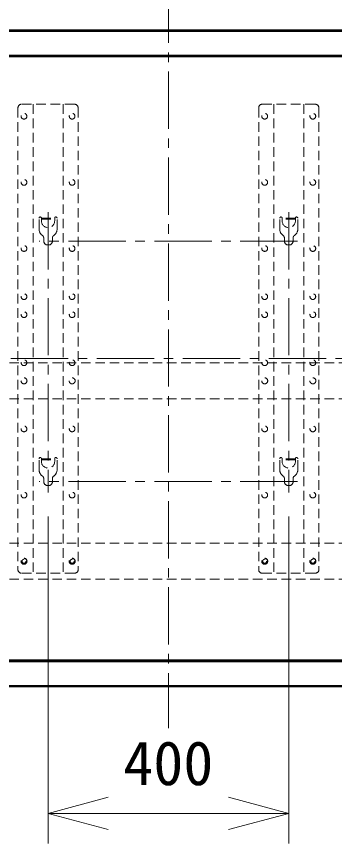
# Model space of a CAD drawing. Units: millimetres, scale not verified. Extents: x -62 to 367, y -117 to 355.
# Drawn here: x -23.56 to -10.35, y 34.17 to 68.55 of the extents above; entities that cross this region are included whole.
import ezdxf
from ezdxf.enums import TextEntityAlignment as Align

# ---------------------------------------------------------------- set-up
doc = ezdxf.new("R2010")
doc.units = ezdxf.units.MM
doc.header["$LTSCALE"] = 0.125
doc.linetypes.add('USER1', pattern=[28.575, 19.05, -3.175, 3.175, -3.175])
doc.linetypes.add('USER2', pattern=[4.7625, 3.175, -1.5875])
for name, color, linetype, lineweight in [('0-0_0', 7, 'Continuous', 18), ('0-5_SUNPO', 3, 'Continuous', 18), ('0-6_GAIKEI', 1, 'Continuous', 18)]:
    doc.layers.add(name, color=color, linetype=linetype, lineweight=lineweight)
doc.styles.add('ＭＳ ゴシック', font='')
doc.styles.get('ＭＳ ゴシック').set_extended_font_data('MS Gothic')

# ---------------------------------------------------------------- blocks, each defined once
blk = doc.blocks.new('_Open30')
at = {"layer": '0-0_0'}
blk.add_line((0, 0), (-1, 0), dxfattribs=at)
blk.add_lwpolyline([(-1, 0.26795), (0, 0), (-1, -0.26795)], dxfattribs=at)
blk = doc.blocks.new('D5')
at = {"layer": '0-5_SUNPO'}
for p, q in [((171.2484, 175.267), (171.2484, 161.6743)), ((181.2484, 175.267), (181.2484, 161.6743)), ((173.7484, 162.9243), (178.7484, 162.9243))]:
    blk.add_line(p, q, dxfattribs=at)
at = {"layer": '0-5_SUNPO', "xscale": 2.5, "yscale": 2.5, "rotation": 180}
blk.add_blockref('_Open30', (171.2484, 162.9243), dxfattribs=at)
at = {"layer": '0-5_SUNPO', "xscale": 2.5, "yscale": 2.5}
blk.add_blockref('_Open30', (181.2484, 162.9243), dxfattribs=at)
at = {"layer": '0-5_SUNPO', "color": 7, "style": 'ＭＳ ゴシック'}
blk.add_text('400', height=1.833, dxfattribs=at).set_placement((174.3734, 163.5493), align=Align.BOTTOM_LEFT)

msp = doc.modelspace()

# ---------------------------------------------------------------- linework, layer by layer
at = {"layer": '0-6_GAIKEI', "color": 9, "linetype": 'USER1'}
for p, q in [((-17.2492, 69.8295), (-17.2492, 38.9644)), ((-22.2492, 60.4146), (-22.2492, 48.7618)), ((-12.2492, 60.4146), (-12.2492, 48.7618)), ((-11.8805, 59.2115), (-22.618, 59.2115)), ((-41.6549, 54.334), (8.4542, 54.334)), ((-11.8805, 49.2115), (-22.618, 49.2115))]:
    msp.add_line(p, q, dxfattribs=at)
at = {"layer": '0-6_GAIKEI', "color": 7}
for p, q in [((-40.5267, 67.9877), (6.0283, 67.9877)), ((6.0283, 40.6802), (-40.5267, 40.6802))]:
    msp.add_line(p, q, dxfattribs=at)
at = {"layer": '0-6_GAIKEI'}
for p, q in [((-40.5267, 67.9804), (6.0283, 67.9804)), ((-40.5267, 67.9451), (6.0283, 67.9451)), ((-40.5231, 67.9274), (6.0247, 67.9274)), ((5.0492, 66.9462), (-39.5476, 66.9462)), ((5.0331, 66.9301), (-39.5316, 66.9301)), ((5.0173, 66.9142), (-39.5157, 66.9142)), ((-39.4658, 66.8643), (4.9673, 66.8643)), ((-39.4656, 66.8642), (4.9672, 66.8642)), ((-39.5316, 41.7379), (5.0331, 41.7379)), ((-39.5157, 41.7537), (5.0173, 41.7537)), ((-39.5071, 41.7623), (5.0087, 41.7623)), ((4.9672, 41.8038), (-39.4656, 41.8038)), ((6.0283, 40.7229), (-40.5267, 40.7229)), ((6.0283, 40.6876), (-40.5267, 40.6876)), ((6.0247, 40.7406), (-40.5231, 40.7406))]:
    msp.add_line(p, q, dxfattribs=at)
at = {"layer": '0-6_GAIKEI', "color": 8, "linetype": 'USER2'}
for p, q in [((-23.4992, 64.7515), (-23.4992, 45.5515)), ((-21.1492, 64.9015), (-23.3492, 64.9015)), ((-22.8742, 64.9015), (-22.8742, 45.4015)), ((-21.6242, 64.9015), (-21.6242, 45.4015)), ((-20.9992, 64.7515), (-20.9992, 45.5515)), ((-13.4992, 64.7515), (-13.4992, 45.5515)), ((-13.3492, 64.9015), (-11.1492, 64.9015)), ((-12.8742, 64.9015), (-12.8742, 45.4015)), ((-11.6242, 64.9015), (-11.6242, 45.4015)), ((-10.9992, 64.7515), (-10.9992, 45.5515)), ((-22.6242, 59.7115), (-22.6242, 60.164)), ((-22.5242, 60.049), (-22.5242, 60.164)), ((-22.5242, 60.164), (-21.9742, 60.164)), ((-21.9742, 60.049), (-21.9742, 60.164)), ((-21.8742, 59.7115), (-21.8742, 60.164)), ((-12.6242, 59.7115), (-12.6242, 60.164)), ((-11.9742, 60.164), (-12.5242, 60.164)), ((-12.5242, 60.049), (-12.5242, 60.164)), ((-11.9742, 60.049), (-11.9742, 60.164)), ((-11.8742, 59.7115), (-11.8742, 60.164)), ((-22.5242, 60.124), (-21.9742, 60.124)), ((-11.9742, 60.124), (-12.5242, 60.124)), ((-22.4305, 59.2115), (-22.4305, 59.3416)), ((-22.068, 59.2115), (-22.068, 59.3416)), ((-12.4305, 59.2115), (-12.4305, 59.3416)), ((-12.068, 59.2115), (-12.068, 59.3416)), ((-22.268, 59.049), (-22.2305, 59.049)), ((-12.2305, 59.049), (-12.268, 59.049)), ((-22.6242, 49.7115), (-22.6242, 50.164)), ((-22.5242, 50.049), (-22.5242, 50.164)), ((-22.5242, 50.164), (-21.9742, 50.164)), ((-22.5242, 50.124), (-21.9742, 50.124)), ((-21.9742, 50.049), (-21.9742, 50.164)), ((-21.8742, 49.7115), (-21.8742, 50.164)), ((-12.6242, 49.7115), (-12.6242, 50.164)), ((-11.9742, 50.164), (-12.5242, 50.164)), ((-12.5242, 50.049), (-12.5242, 50.164)), ((-11.9742, 50.124), (-12.5242, 50.124)), ((-11.9742, 50.049), (-11.9742, 50.164)), ((-11.8742, 49.7115), (-11.8742, 50.164)), ((-22.4305, 49.2115), (-22.4305, 49.3416)), ((-22.068, 49.2115), (-22.068, 49.3416)), ((-12.4305, 49.2115), (-12.4305, 49.3416)), ((-12.068, 49.2115), (-12.068, 49.3416)), ((-22.268, 49.049), (-22.2305, 49.049)), ((-12.2305, 49.049), (-12.268, 49.049)), ((-21.1492, 45.4015), (-23.3492, 45.4015)), ((-13.3492, 45.4015), (-11.1492, 45.4015)), ((1.5433, 45.1515), (-36.0417, 45.1515))]:
    msp.add_line(p, q, dxfattribs=at)
at = {"layer": '0-6_GAIKEI'}
for points in [[(4.9673, 66.8643), (5.0087, 66.9057), (-39.5071, 66.9057)], [(-39.5316, 41.7379), (-39.5476, 41.7218), (5.0492, 41.7218)], [(5.0087, 41.7623), (4.9673, 41.8037), (-39.4658, 41.8037)]]:
    msp.add_lwpolyline(points, dxfattribs=at)
at = {"layer": '0-6_GAIKEI', "color": 8, "linetype": 'USER2'}
for points in [[(1.5433, 52.6515), (1.5433, 54.1515), (-36.0417, 54.1515)], [(1.5433, 52.6515), (-36.0417, 52.6515), (-36.0417, 54.1515)], [(1.5433, 45.1515), (1.5433, 46.6515), (-36.0417, 46.6515)]]:
    msp.add_lwpolyline(points, dxfattribs=at)
for centre, radius in [((-23.2492, 64.4015), 0.1187), ((-21.2492, 64.4015), 0.1187), ((-13.2492, 64.4015), 0.1187), ((-11.2492, 64.4015), 0.1187), ((-23.2492, 61.6515), 0.1187), ((-21.2492, 61.6515), 0.1187), ((-13.2492, 61.6515), 0.1187), ((-11.2492, 61.6515), 0.1187), ((-23.2492, 58.9015), 0.1187), ((-21.2492, 58.9015), 0.1187), ((-13.2492, 58.9015), 0.1187), ((-11.2492, 58.9015), 0.1187), ((-23.2492, 56.9015), 0.1187), ((-21.2492, 56.9015), 0.1187), ((-13.2492, 56.9015), 0.1187), ((-11.2492, 56.9015), 0.1187), ((-23.2492, 56.1515), 0.1187), ((-21.2492, 56.1515), 0.1187), ((-13.2492, 56.1515), 0.1187), ((-11.2492, 56.1515), 0.1187), ((-23.2492, 54.1515), 0.1187), ((-21.2492, 54.1515), 0.1187), ((-13.2492, 54.1515), 0.1187), ((-11.2492, 54.1515), 0.1187), ((-23.2492, 53.4015), 0.125), ((-21.2492, 53.4015), 0.125), ((-13.2492, 53.4015), 0.125), ((-11.2492, 53.4015), 0.125), ((-23.2492, 51.4015), 0.1187), ((-21.2492, 51.4015), 0.1187), ((-13.2492, 51.4015), 0.1187), ((-11.2492, 51.4015), 0.1187), ((-23.2492, 48.6515), 0.1187), ((-21.2492, 48.6515), 0.1187), ((-13.2492, 48.6515), 0.1187), ((-11.2492, 48.6515), 0.1187), ((-23.2492, 45.9015), 0.125), ((-23.2492, 45.9015), 0.1187), ((-23.2492, 45.9015), 0.0813), ((-21.2492, 45.9015), 0.125), ((-21.2492, 45.9015), 0.1187), ((-21.2492, 45.9015), 0.0813), ((-13.2492, 45.9015), 0.125), ((-13.2492, 45.9015), 0.1187), ((-13.2492, 45.9015), 0.0813), ((-11.2492, 45.9015), 0.125), ((-11.2492, 45.9015), 0.1187), ((-11.2492, 45.9015), 0.0813)]:
    msp.add_circle(centre, radius, dxfattribs=at)
for centre, radius, start, end in [((-23.3492, 64.7515), 0.15, 90, 180), ((-21.1492, 64.7515), 0.15, 0, 90), ((-13.3492, 64.7515), 0.15, 90, 180), ((-11.1492, 64.7515), 0.15, 0, 90), ((-22.5742, 60.164), 0.05, 0, 180), ((-21.9242, 60.164), 0.05, 0, 180), ((-12.5742, 60.164), 0.05, 0, 180), ((-11.9242, 60.164), 0.05, 0, 180), ((-22.2492, 60.049), 0.275, 180, 0), ((-12.2492, 60.049), 0.275, 180, 0), ((-22.2992, 59.7115), 0.325, 180, 235.28851), ((-22.1992, 59.7115), 0.325, 304.71149, 0), ((-12.2992, 59.7115), 0.325, 180, 235.28851), ((-12.1992, 59.7115), 0.325, 304.71149, 0), ((-22.5555, 59.3416), 0.125, 0, 55.28851), ((-22.268, 59.2115), 0.1625, 180, 270), ((-22.2305, 59.2115), 0.1625, 270, 0), ((-21.943, 59.3416), 0.125, 124.71149, 180), ((-12.5555, 59.3416), 0.125, 0, 55.28851), ((-12.268, 59.2115), 0.1625, 180, 270), ((-12.2305, 59.2115), 0.1625, 270, 0), ((-11.943, 59.3416), 0.125, 124.71149, 180), ((-22.5742, 50.164), 0.05, 0, 180), ((-21.9242, 50.164), 0.05, 0, 180), ((-12.5742, 50.164), 0.05, 0, 180), ((-11.9242, 50.164), 0.05, 0, 180), ((-22.2492, 50.049), 0.275, 180, 0), ((-12.2492, 50.049), 0.275, 180, 0), ((-22.2992, 49.7115), 0.325, 180, 235.28851), ((-22.1992, 49.7115), 0.325, 304.71149, 0), ((-12.2992, 49.7115), 0.325, 180, 235.28851), ((-12.1992, 49.7115), 0.325, 304.71149, 0), ((-22.5555, 49.3416), 0.125, 0, 55.28851), ((-22.268, 49.2115), 0.1625, 180, 270), ((-22.2305, 49.2115), 0.1625, 270, 0), ((-21.943, 49.3416), 0.125, 124.71149, 180), ((-12.5555, 49.3416), 0.125, 0, 55.28851), ((-12.268, 49.2115), 0.1625, 180, 270), ((-12.2305, 49.2115), 0.1625, 270, 0), ((-11.943, 49.3416), 0.125, 124.71149, 180), ((-23.3492, 45.5515), 0.15, 180, 270), ((-21.1492, 45.5515), 0.15, 270, 0), ((-13.3492, 45.5515), 0.15, 180, 270), ((-11.1492, 45.5515), 0.15, 270, 0)]:
    msp.add_arc(centre, radius, start, end, dxfattribs=at)

# ---------------------------------------------------------------- block references
at = {"layer": '0-5_SUNPO'}
msp.add_blockref('D5', (-193.4976, -127.5052), dxfattribs=at)

doc.saveas('drawing.dxf')
